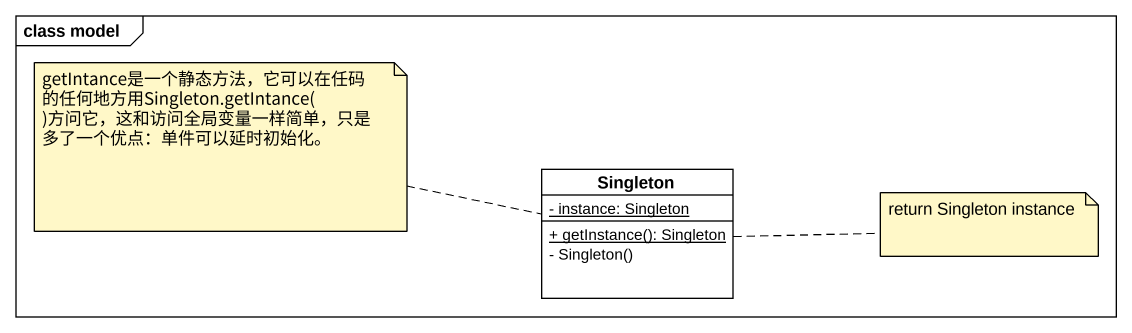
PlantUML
@startuml
mainframe class model
hide circle
hide empty members
skinparam classAttributeIconSize 0
class Singleton #FFFFFF {
  {static} - instance: Singleton
  {static} + getInstance(): Singleton
  - Singleton()
}
note left of Singleton : getIntance是一个静态方法，它可以在任码的任何地方用Singleton.getIntance()方问它，这和访问全局变量一样简单，只是多了一个优点：单件可以延时初始化。
note right of Singleton : return Singleton instance
@enduml
